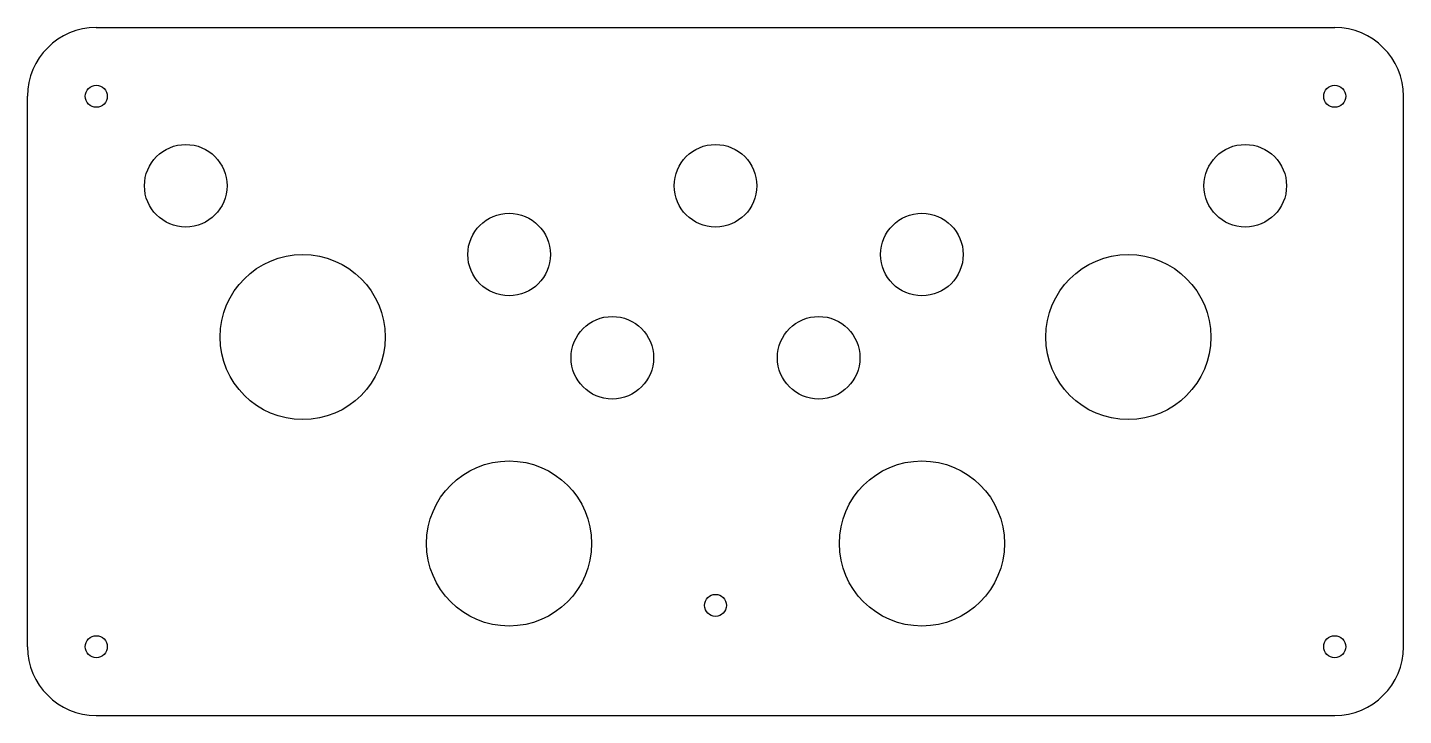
# Model space of a CAD drawing. Header units: millimetres. Extents: x 0 to 200, y 0 to 100.
import ezdxf

# ---------------------------------------------------------------- set-up
doc = ezdxf.new("R2010")
doc.units = ezdxf.units.MM
doc.layers.add('Shape2DView', color=7, linetype='CONTINUOUS')

msp = doc.modelspace()

# ---------------------------------------------------------------- linework, layer by layer
at = {"layer": 'Shape2DView'}
for p, q in [((10, 100), (190, 100)), ((0, 10), (0, 90)), ((200, 10), (200, 90)), ((10, 0), (190, 0))]:
    msp.add_line(p, q, dxfattribs=at)
for centre, radius in [((10, 90), 1.6), ((190, 90), 1.6), ((23, 77), 6), ((100, 77), 6), ((177, 77), 6), ((70, 67), 6), ((130, 67), 6), ((40, 55), 12), ((160, 55), 12), ((85, 52), 6), ((115, 52), 6), ((70, 25), 12), ((130, 25), 12), ((100, 16), 1.6), ((10, 10), 1.6), ((190, 10), 1.6)]:
    msp.add_circle(centre, radius, dxfattribs=at)
for centre, start, end in [((10, 90), 90, 180), ((190, 90), 0, 90), ((10, 10), 180, -90), ((190, 10), -90, 0)]:
    msp.add_arc(centre, 10, start, end, dxfattribs=at)

doc.saveas('drawing.dxf')
